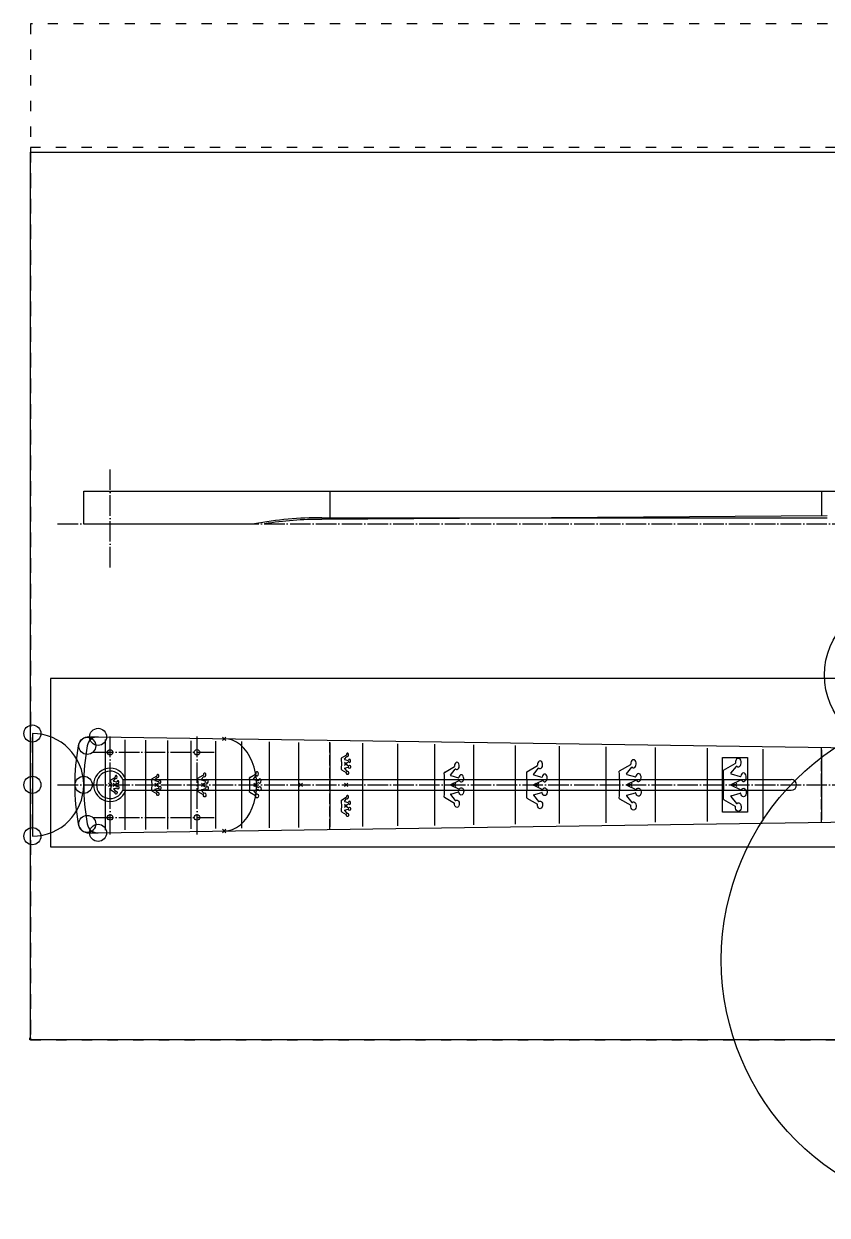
# Model space of a CAD drawing. Extents: x -4 to 841, y -103 to 597.
# Drawn here: x -4 to 466, y -103 to 594 of the extents above; entities that cross this region are included whole.
import ezdxf

# ---------------------------------------------------------------- set-up
doc = ezdxf.new("R2010")
doc.units = 0
doc.header["$LTSCALE"] = 0.5
doc.header["$PDMODE"] = 3
for name, pattern in [('ACAD_ISO02W100', [15, 12, -3]), ('ACAD_ISO03W100', [30, 12, -18]), ('ACAD_ISO04W100', [30, 24, -3, 0, -3])]:
    doc.linetypes.add(name, pattern=pattern)
for name, color, linetype in [('blank', 4, 'Continuous'), ('circles', 4, 'Continuous'), ('frets', 4, 'Continuous'), ('image', 7, 'Continuous'), ('inlays', 3, 'Continuous'), ('limits', 4, 'ACAD_ISO03W100'), ('neck_shape', 3, 'Continuous'), ('toolpaths', 3, 'Continuous'), ('trace', 6, 'Continuous')]:
    doc.layers.add(name, color=color, linetype=linetype)
picture_1 = doc.add_image_def('image1.jpg', size_in_pixel=(1600, 1144))
picture_2 = doc.add_image_def('image2.jpg', size_in_pixel=(3070, 1655))
picture_3 = doc.add_image_def('image3.png', size_in_pixel=(32, 70))

# ---------------------------------------------------------------- blocks, each defined once
blk = doc.blocks.new('crown')
at = {"layer": 'inlays'}
for p, q in [((-6.68, 8.56), (0.21, 12.54)), ((-2.36, 6.74), (0.83, 10.82)), ((-2.26, 6.42), (3.09, 4.89)), ((-2.18, 0.18), (3.46, 2.93)), ((-2.36, -6.74), (0.83, -10.82)), ((-2.26, -6.42), (3.09, -4.89)), ((-2.18, -0.18), (3.46, -2.93)), ((-6.68, -8.56), (0.21, -12.54))]:
    blk.add_line(p, q, dxfattribs=at)
for centre, radius, start, end in [((-6.58, 8.39), 0.2, 120, 183.20151), ((-156.55, 0), 150, 0, 3.20151), ((0.11, 12.71), 0.2, 300, 4.11328), ((0.11, 12.71), 0.2, 300, 4.11328), ((0.98, 10.69), 0.2, 48.30406, 142), ((-156.55, 0), 150, 356.79849, 0), ((-2.21, 6.61), 0.2, 142, 254), ((-2.09, 0), 0.2, 116, 244), ((3.15, 5.08), 0.2, 254, 351.57639), ((3.55, 2.75), 0.2, 30.19, 116), ((-2.21, -6.61), 0.2, 106, 218), ((3.15, -5.08), 0.2, 8.42361, 106), ((3.55, -2.75), 0.2, 244, 329.81), ((-6.58, -8.39), 0.2, 176.79849, 240), ((0.11, -12.71), 0.2, 355.88672, 60), ((0.11, -12.71), 0.2, 355.88672, 60), ((0.98, -10.69), 0.2, 218, 311.69594)]:
    blk.add_arc(centre, radius, start, end, dxfattribs=at)
for centre, start_param, end_param in [((1.95, 13), 2.610077, 7.962514), ((4.96, 4.5), 2.293288, 7.633261)]:
    blk.add_ellipse(centre, major_axis=(0, 2.5), ratio=0.66, start_param=start_param, end_param=end_param, dxfattribs=at)
at = {"layer": 'inlays', "extrusion": (0, 0, -1)}
for centre, start_param, end_param in [((4.96, -4.5), 2.293288, 7.633261), ((1.95, -13), 2.610077, 7.962514)]:
    blk.add_ellipse(centre, major_axis=(0, -2.5), ratio=0.66, start_param=start_param, end_param=end_param, dxfattribs=at)

msp = doc.modelspace()

# ---------------------------------------------------------------- linework, layer by layer
at = {"layer": 'blank'}
msp.add_lwpolyline([(697.4, 112.86), (697.4, 211.29), (11.6, 211.29), (11.6, 112.86)], close=True, dxfattribs=at)
at = {"layer": 'circles'}
msp.add_line((465.8, 306.24), (170.32, 304.24), dxfattribs=at)
for centre, radius in [((507.08, 213.23), 42.86), ((553.11, 46.62), 149.22)]:
    msp.add_circle(centre, radius, dxfattribs=at)
msp.add_arc((170.32, 84.37), 219.87, 90, 98.77213, dxfattribs=at)
at = {"layer": 'frets'}
for p, q in [((43.6, 175.5), (43.6, 122.52)), ((55.06, 175.33), (55.06, 122.69)), ((67.19, 175.16), (67.19, 122.87)), ((80.04, 174.97), (80.04, 123.05)), ((93.66, 174.77), (93.66, 123.25)), ((108.08, 174.56), (108.08, 123.46)), ((123.37, 174.34), (123.37, 123.68)), ((139.56, 174.11), (139.56, 123.91)), ((156.72, 173.86), (156.72, 124.16)), ((174.89, 173.6), (174.89, 124.42)), ((194.15, 173.32), (194.15, 124.7)), ((214.55, 173.02), (214.55, 125)), ((236.17, 172.71), (236.17, 125.31)), ((259.07, 172.38), (259.07, 125.64)), ((283.33, 172.03), (283.33, 125.99)), ((309.04, 171.66), (309.04, 126.37)), ((336.27, 171.26), (336.27, 126.76)), ((365.12, 170.84), (365.12, 127.18)), ((395.69, 170.4), (395.69, 127.62)), ((428.08, 169.93), (428.08, 128.09)), ((462.39, 169.44), (462.39, 128.59))]:
    msp.add_line(p, q, dxfattribs=at)
at = {"layer": 'inlays'}
for p in [(184.52, 161.3), (46.5, 149.01), (49.33, 149.01), (73.61, 149.01), (100.87, 149.01), (131.46, 149.01), (247.62, 149.01), (296.18, 149.01), (350.7, 149.01), (411.88, 149.01), (184.52, 136.72)]:
    msp.add_point(p, dxfattribs=at)
at = {"layer": 'inlays', "color": 2}
msp.add_point((184.52, 149.01), dxfattribs=at)
at = {"layer": 'limits'}
for points in [[(0, 0), (841, 0), (841, 594), (0, 594)], [(0, 0), (725.77, 0), (725.77, 521.61), (0, 521.61)]]:
    msp.add_lwpolyline(points, close=True, dxfattribs=at)
at = {"layer": 'neck_shape'}
msp.add_ellipse((113.11, 149.01), major_axis=(0, -26.98), ratio=0.706051, start_param=0, end_param=3.141593, dxfattribs=at)
at = {"layer": 'toolpaths'}
msp.add_line((1.02, 179.01), (1.02, 119.01), dxfattribs=at)
for centre in [(1.02, 179.01), (39.43, 177.06), (33.09, 171.85), (1.02, 149.01), (31.02, 149.01), (33.09, 126.17), (39.43, 120.96), (1.02, 119.01)]:
    msp.add_circle(centre, 5, dxfattribs=at)
msp.add_arc((1.02, 149.01), 30, 270, 90, dxfattribs=at)
at = {"layer": 'trace', "linetype": 'ACAD_ISO04W100'}
for p, q in [((46.5, 276.19), (46.5, 334.29)), ((15.79, 301.67), (693.2, 301.67)), ((46.5, 119.96), (46.5, 178.06)), ((97.3, 119.96), (97.3, 178.06)), ((36.5, 168.06), (107.3, 168.06)), ((15.79, 149.01), (693.2, 149.01)), ((36.5, 129.96), (107.3, 129.96))]:
    msp.add_line(p, q, dxfattribs=at)
at = {"layer": 'trace'}
for p, q in [((31.02, 320.72), (512.19, 320.72)), ((31.02, 301.67), (31.02, 320.72)), ((174.89, 320.72), (174.89, 304.27)), ((462.39, 320.72), (462.39, 306.22)), ((31.02, 301.67), (130.85, 301.67)), ((170.32, 305.24), (465.8, 305.24)), ((34.2, 177.06), (39.43, 177.06)), ((39.43, 177.06), (507.08, 170.29)), ((53.84, 152.19), (444.77, 152.19)), ((53.84, 152.19), (53.84, 145.84)), ((53.84, 145.84), (444.77, 145.84)), ((39.43, 120.96), (503.1, 127.67)), ((34.2, 120.96), (39.43, 120.96)), ((-0.52, 1), (-0.52, 0.76)), ((-0.39, 1), (-0.39, 0.76))]:
    msp.add_line(p, q, dxfattribs=at)
at = {"layer": 'trace', "linetype": 'ACAD_ISO02W100'}
for p, q in [((174.89, 122.92), (174.89, 175.1)), ((174.89, 122.92), (174.89, 175.1)), ((462.39, 127.09), (462.39, 170.94)), ((462.39, 127.09), (462.39, 170.94))]:
    msp.add_line(p, q, dxfattribs=at)
at = {"layer": 'trace'}
for centre in [(46.5, 168.06), (97.3, 168.06), (46.5, 129.96), (97.3, 129.96)]:
    msp.add_circle(centre, 1.59, dxfattribs=at)
for centre, radius, start, end in [((170.32, 85.37), 219.87, 90, 100.34174), ((34.11, 170.71), 6.35, 89.17078, 169.63935), ((39.33, 170.71), 6.35, 89.17078, 169.63935), ((152.79, 149.01), 127, 169.63935, 180), ((158.02, 149.01), 127, 169.63935, 180), ((46.5, 149.01), 9.73, 19.04864, 340.95136), ((46.5, 149.01), 8, 23.37987, 336.62013), ((152.79, 149.01), 127, 180, 190.36065), ((158.02, 149.01), 127, 180, 190.36065), ((444.77, 149.01), 3.18, 270, 90), ((34.11, 127.31), 6.35, 190.36065, 270.82922), ((39.33, 127.31), 6.35, 190.36065, 270.82922)]:
    msp.add_arc(centre, radius, start, end, dxfattribs=at)
for p in [(113.11, 175.99), (158.02, 149.01), (113.11, 122.03)]:
    msp.add_point(p, dxfattribs=at)

# ---------------------------------------------------------------- block references
at = {"layer": 'inlays'}
for p, xscale, yscale, zscale in [((184.52, 161.3), 0.4, 0.4, 0.4), ((247.62, 149.01), 0.85, 0.85, 0.85), ((296.18, 149.01), 0.9, 0.9, 0.9), ((350.7, 149.01), 0.95, 0.95, 0.95), ((49.33, 149.01), 0.35, 0.35, 0.35), ((73.61, 149.01), 0.4, 0.4, 0.4), ((100.87, 149.01), 0.45, 0.45, 0.45), ((131.46, 149.01), 0.5, 0.5, 0.5), ((184.52, 136.72), 0.4, 0.4, 0.4)]:
    msp.add_blockref('crown', p, dxfattribs=dict(at, xscale=xscale, yscale=yscale, zscale=zscale))
msp.add_blockref('crown', (411.88, 149.01), dxfattribs=at)

# ---------------------------------------------------------------- pictures from other files: only their frames are drawn
at = {"layer": 'image'}
image = msp.add_image(picture_1, insert=(0, 0), size_in_units=(725.77, 518.93), rotation=0, dxfattribs=at)
image.dxf.flags = 7
image = msp.add_image(picture_3, insert=(404.6, 133.05), size_in_units=(14.59, 31.91), dxfattribs=at)
image.dxf.flags = 7
image = msp.add_image(picture_3, insert=(46.5, 149.01), size_in_units=(0.128, 0.28), dxfattribs=at)
image.dxf.flags = 7
image = msp.add_image(picture_2, insert=(0, 0), size_in_units=(1, 0.539), rotation=90, dxfattribs=at)
image.dxf.flags = 7

doc.saveas('drawing.dxf')
